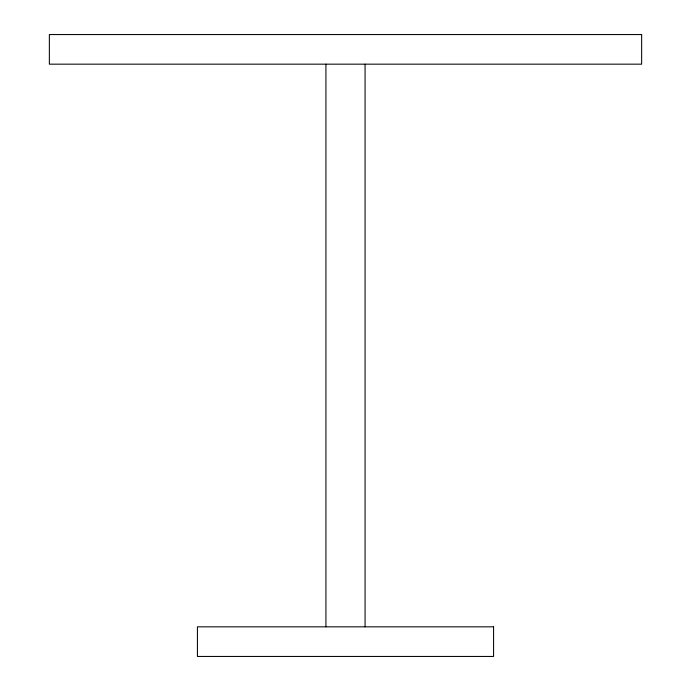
<?xml version="1.0" encoding="UTF-8"?>
<svg xmlns="http://www.w3.org/2000/svg" width="691" height="691" viewBox="0 0 691 691"><rect width="100%" height="100%" fill="white"/><g stroke="black" fill="none" stroke-linecap="round" stroke-linejoin="round"><path stroke-width="1.04" d="M365.073 64.168L365.073 626.832M325.927 64.168L325.927 626.832M641.645 34.55L49.355 34.55L49.355 64.168L641.645 64.168L641.645 34.55M493.573 626.832L197.427 626.832L197.427 656.45L493.573 656.45L493.573 626.832"/></g></svg>
